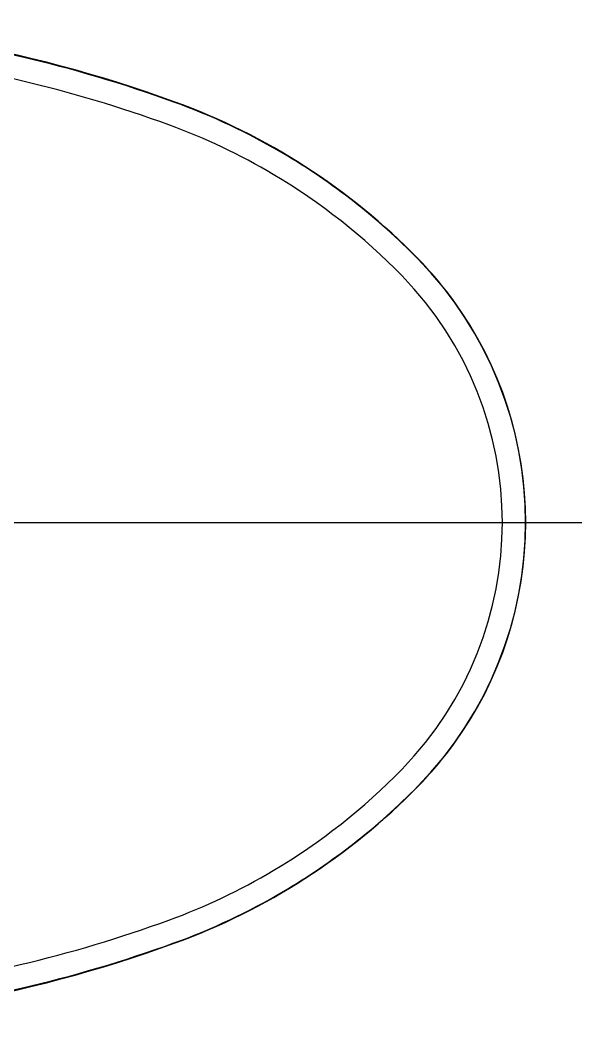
# Model space of a CAD drawing. Header units: millimetres. Extents: x 0 to 356400, y 0 to 68257.
# Drawn here: x 155738.54 to 155747.46, y 6866.7 to 6882.66 of the extents above; entities that cross this region are included whole.
import ezdxf

# ---------------------------------------------------------------- set-up
doc = ezdxf.new("R2010")
doc.units = ezdxf.units.MM
doc.header["$LTSCALE"] = 75
doc.layers.add('8', color=8, linetype='Continuous')

# ---------------------------------------------------------------- blocks, each defined once
blk = doc.blocks.new('G$C7369CDF7')
at = {"layer": '8'}
blk.add_line((12310.29, 50080), (12310.29, 50882.39), dxfattribs=at)
for centre, radius, start, end in [((12310.29, 50710.38), 149.62, 45.5721, 134.4279), ((12310.29, 50710.33), 149.77, 53.7435, 126.2565), ((12310.29, 50710.39), 140.41, 45.7707, 134.2293), ((12387.3, 50631.79), 259.77, 134.4166, 160.0372), ((12387.09, 50632.04), 259.33, 134.4307, 149.4636), ((12208.47, 50818.59), 3.23, 202.9731, 205.021), ((12412.1, 50818.59), 3.23, 334.979, 337.0269), ((12233.48, 50632.04), 259.34, 30.5365, 45.5693), ((12233.27, 50631.79), 259.76, 19.9626, 45.5836), ((12386, 50632.9), 248.75, 134.2769, 149.327), ((12234.57, 50632.9), 248.75, 30.673, 45.7231), ((12386.57, 50632.35), 258.72, 149.4634, 160.1163), ((12234.01, 50632.35), 258.72, 19.8836, 30.5366), ((12383, 50634.08), 245.57, 149.2051, 159.9285), ((12237.57, 50634.08), 245.57, 20.0715, 30.7949), ((12650.23, 50536.28), 539.51, 160.0364, 180.0783), ((12644.91, 50538.92), 533.44, 160.1176, 166.9213), ((12145.04, 50722.08), 2.48, 220.2465, 224.4439), ((12475.53, 50722.08), 2.48, 315.5561, 319.7535), ((11975.66, 50538.92), 533.44, 13.0787, 19.8823), ((11970.34, 50536.28), 539.51, 359.9217, 19.9636), ((12636.01, 50541.63), 514.94, 159.9285, 166.795), ((11984.55, 50541.63), 514.95, 13.205, 20.0715), ((12590.08, 50549.03), 477.75, 166.6143, 174.753), ((12612.45, 50545.75), 491.06, 166.6353, 180.7772), ((12008.12, 50545.75), 491.06, 359.2228, 13.3647), ((12030.5, 50549.04), 477.74, 5.2471, 13.3858)]:
    blk.add_arc(centre, radius, start, end, dxfattribs=at)
for points, knots in [([(12221.71, 50831.1), (12218.91, 50828.97), (12213.26, 50824.67), (12208.1, 50819.79), (12205.5, 50817.33)], [0, 0, 0, 0, 0.496167, 1, 1, 1, 1]), ([(12415.07, 50817.33), (12412.47, 50819.79), (12407.31, 50824.67), (12401.66, 50828.97), (12398.86, 50831.1)], [0, 0, 0, 0, 0.503832, 1, 1, 1, 1])]:
    blk.add_open_spline(points, degree=3, knots=knots, dxfattribs=at)

msp = doc.modelspace()

# ---------------------------------------------------------------- block references
at = {"xscale": 0.04000000000000001, "yscale": 0.04000000000000001, "zscale": 0.04000000000000001, "rotation": 270}
msp.add_blockref('G$C7369CDF7', (153712.169, 7367.091), dxfattribs=at)

doc.saveas('drawing.dxf')
